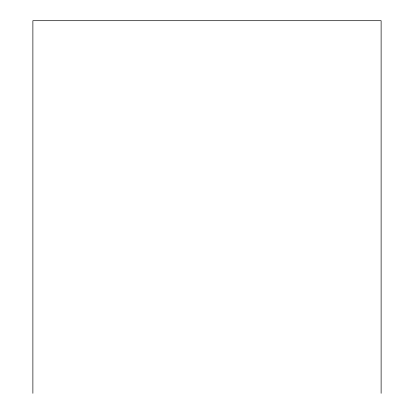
<?xml version="1.0" encoding="UTF-8"?>
<svg xmlns="http://www.w3.org/2000/svg" width="414" height="414" viewBox="0 0 414 414"><rect width="100%" height="100%" fill="white"/><g stroke="black" fill="none" stroke-linecap="round" stroke-linejoin="round"><path stroke-width="0.62" d="M381.118 393.3L381.118 20.7L32.882 20.7L32.882 393.3"/></g></svg>
